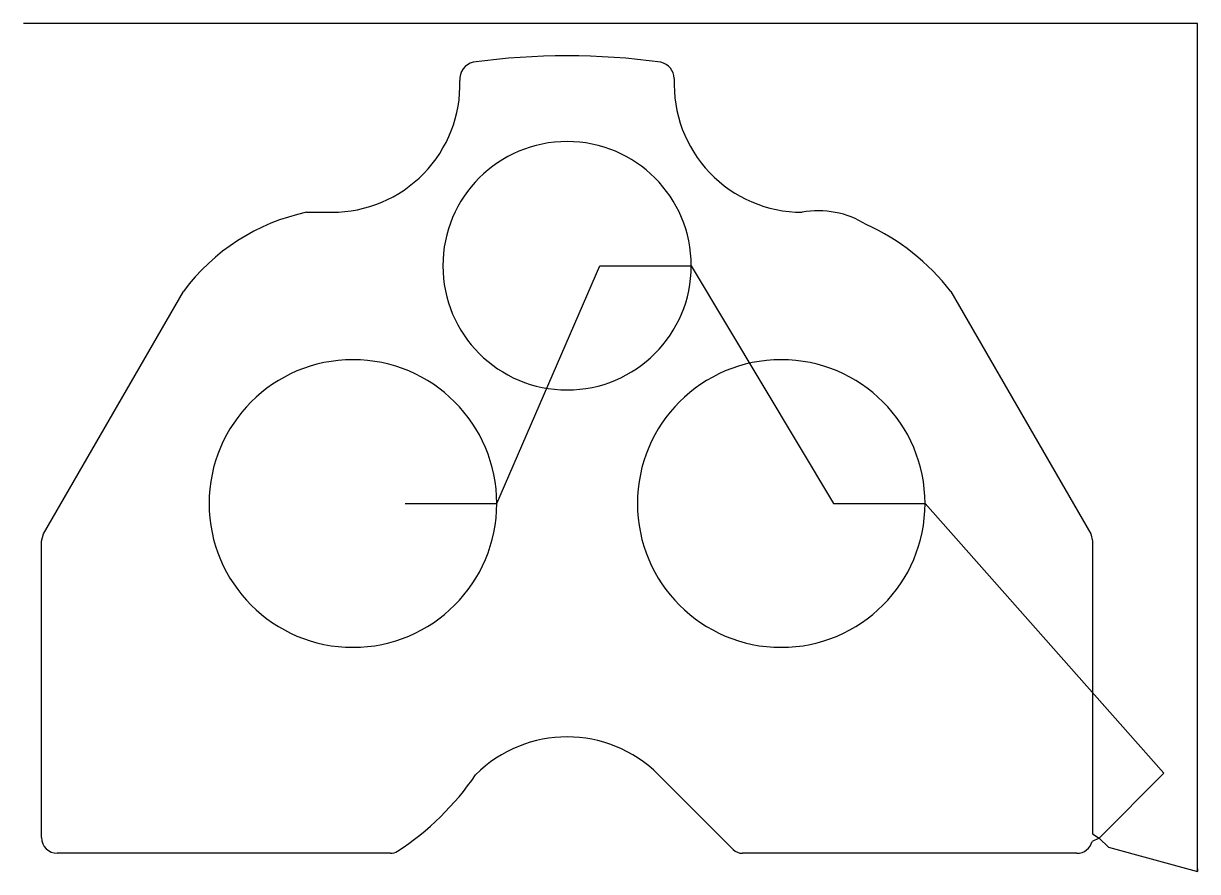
# Model space of a CAD drawing. Header units: metres. Extents: x 0 to 449, y 0 to 324.
import ezdxf

# ---------------------------------------------------------------- set-up
doc = ezdxf.new("R2010")
doc.units = ezdxf.units.M

msp = doc.modelspace()

# ---------------------------------------------------------------- linework, layer by layer
at = {"layer": 'TOOL_0'}
for p, q in [((0.999, 324.315), (-0.001, 324.315)), ((448.995, 324.315), (0.999, 324.315)), ((448.995, 0.997), (448.995, 324.315)), ((108.271, 252.106), (117.94, 252.106)), ((180.994, 140.735), (220.393, 231.668)), ((220.393, 231.668), (255.393, 231.668)), ((255.393, 231.668), (309.792, 140.735)), ((7.63, 129.103), (61.18, 221.855)), ((354.598, 221.863), (408.154, 129.102)), ((145.994, 140.735), (180.994, 140.735)), ((309.792, 140.735), (344.792, 140.735)), ((344.792, 140.735), (436.143, 37.563)), ((6.892, 126.349), (7.63, 129.103)), ((6.892, 12.967), (6.892, 126.349)), ((408.154, 129.102), (408.892, 126.348)), ((408.892, 126.348), (408.892, 14.472)), ((271.431, 8.432), (242.894, 36.969)), ((436.143, 37.563), (411.394, 12.814)), ((408.892, 14.472), (411.393, 12.812)), ((411.394, 12.814), (408.705, 11.479)), ((411.393, 12.812), (414.929, 9.276)), ((414.929, 9.276), (448.995, -0.003)), ((140.336, 6.967), (12.892, 6.967)), ((402.892, 6.967), (274.967, 6.967)), ((448.995, -0.003), (448.995, 0.997)), ((448.995, 0.997), (448.995, -0.003)), ((448.995, -0.003), (448.995, 0.997))]:
    msp.add_line(p, q, dxfattribs=at)
for centre, radius, start, end in [((207.891, 53.966), 258, 82.00689, 97.99289), ((173.397, 303.101), 6.508, 102.2528, 185.67906), ((242.383, 303.096), 6.513, 1.76875, 77.73074), ((117.94, 301.106), 49, 270, 1.57994), ((297.843, 301.105), 49, 177.43604, 269.89242), ((207.893, 231.668), 47.5, 0, 180), ((124.478, 175.099), 78.694, 101.8851, 143.54803), ((304, 218.204), 34.472, 57.97982, 100.44414), ((287.351, 170.07), 84.881, 37.60312, 65.70202), ((207.893, 231.668), 47.5, 180, 0), ((125.994, 140.735), 55, 0, 180), ((289.792, 140.735), 55, 0, 180), ((125.994, 140.735), 55, 180, 0), ((289.792, 140.735), 55, 180, 0), ((207.892, 1.967), 49.5, 45, 134.94516), ((84.948, 97.021), 106.499, 303.07231, 325.6974), ((12.892, 12.967), 6, 180, 270), ((402.893, 12.967), 5.999, 269.99045, 345.63948), ((140.307, 12.068), 5.1, 270.32573, 302.72105), ((274.991, 12.025), 5.058, 225.26433, 269.72814)]:
    msp.add_arc(centre, radius, start, end, dxfattribs=at)

doc.saveas('drawing.dxf')
